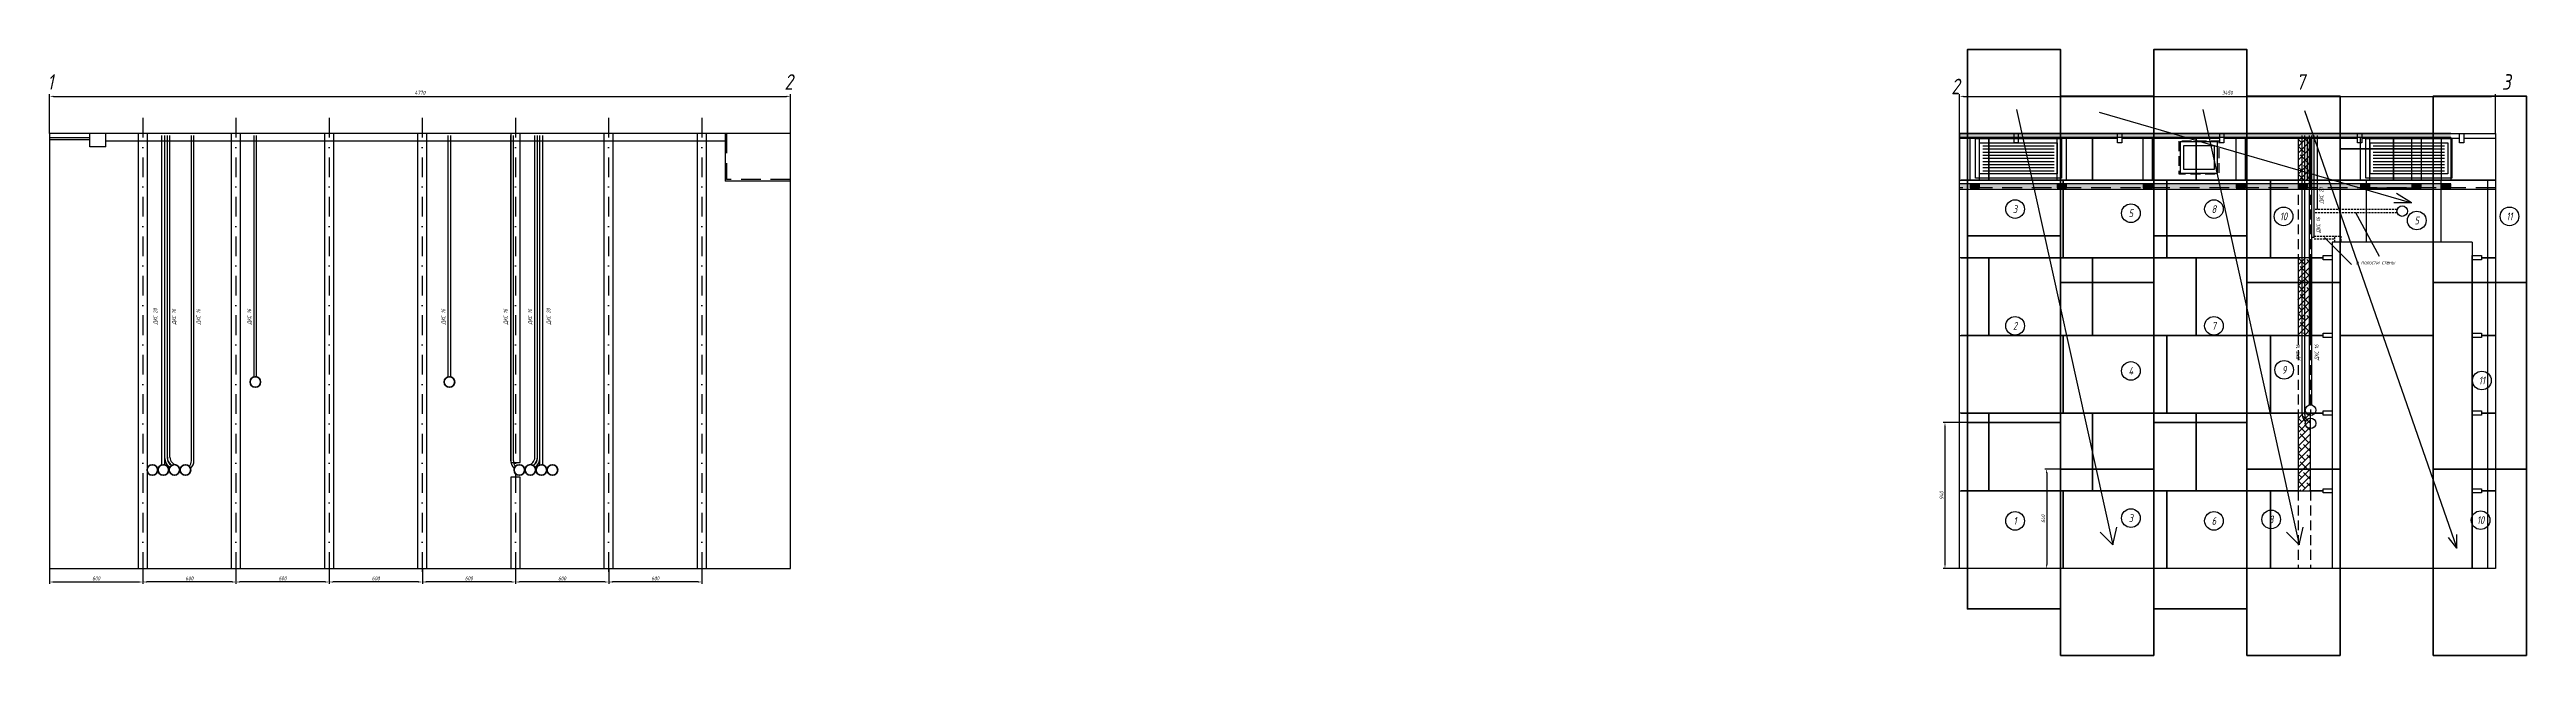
# Model space of a CAD drawing. Header units: millimetres. Extents: x -58926 to 121034, y -30758 to 3695.
# Drawn here: x -12139 to 3809, y -465 to 3435 of the extents above; entities that cross this region are included whole.
import ezdxf
from ezdxf.enums import TextEntityAlignment as Align

# ---------------------------------------------------------------- set-up
doc = ezdxf.new("R2010")
doc.units = ezdxf.units.MM
doc.header["$PDMODE"] = 35
doc.header["$PDSIZE"] = 50
doc.linetypes.add('DASHDOT', pattern=[25.4, 12.7, -6.35, 0, -6.35])
doc.linetypes.add('DASHED', pattern=[19.05, 12.7, -6.35])
for name, color, linetype in [('01 Черновое', 7, 'Continuous'), ('02 ОВиК', 7, 'Continuous'), ('02 ЭОМ и СС', 7, 'Continuous'), ('03 Потолок', 7, 'Continuous'), ('10 Перегородки', 7, 'Continuous'), ('101 Крепление', 7, 'Continuous'), ('101 Крепление размеры', 7, 'Continuous'), ('102 Звукоизоляция', 7, 'Continuous')]:
    doc.layers.add(name, color=color, linetype=linetype)
doc.styles.get("Standard").update_dxf_attribs({"font": 'arial.ttf'})
doc.styles.add('ГОСТ-ISOCPEUR', font='isocpeui.ttf', dxfattribs={"width": 0.8})
doc.dimstyles.new('ISO-25', dxfattribs={"dimtxt": 2.5, "dimasz": 2.5, "dimexe": 1.25, "dimexo": 0.625, "dimtad": 1, "dimtxsty": 'Standard', "dimcen": 2.5, "dimadec": 0, "dimazin": 0, "dimtfac": 1, "dimtmove": 0, "dimatfit": 3, "dimfxl": 1, "dimarcsym": 0})

# ---------------------------------------------------------------- blocks, each defined once
blk = doc.blocks.new('плита')
at = {"lineweight": -2}
blk.add_lwpolyline([(0, 500), (667, 500), (667, 0), (0, 0)], close=True, dxfattribs=at)
blk = doc.blocks.new('АП 500х200')
at = {"color": 0, "lineweight": -2}
for p, q in [((-507, 207), (-47, 207)), ((-507, 187), (-47, 187)), ((-507, 167), (-47, 167)), ((-507, 147), (-47, 147)), ((-507, 127), (-47, 127)), ((-507, 107), (-47, 107)), ((-507, 87), (-47, 87)), ((-507, 67), (-47, 67)), ((-507, 47), (-47, 47))]:
    blk.add_line(p, q, dxfattribs=at)
for points in [[(-554, 0), (-554, 254), (0, 254), (0, 0)], [(-527, 27), (-527, 227), (-27, 227), (-27, 27)]]:
    blk.add_lwpolyline(points, close=True, dxfattribs=at)
blk = doc.blocks.new('*D41')
at = {"layer": '101 Крепление размеры', "color": 0, "lineweight": -2}
for p, q in [((-8539, 95), (-8539, -4)), ((-7964, 8), (-8514, 8)), ((-7939, 95), (-7939, -4))]:
    blk.add_line(p, q, dxfattribs=at)
at = {"layer": '101 Крепление размеры', "color": 0}
for points in [[(-8514, 12), (-8514, 4), (-8539, 8)], [(-7964, 4), (-7964, 12), (-7939, 8)]]:
    blk.add_solid(points, dxfattribs=at)
at = {"layer": 'Defpoints', "color": 0}
for p in [(-8539, 95), (-8539, 8), (-7939, 95)]:
    blk.add_point(p, dxfattribs=at)
at = {"layer": '101 Крепление размеры', "color": 0, "insert": (-8239, 31), "char_height": 25, "attachment_point": 5, "style": 'ГОСТ-ISOCPEUR'}
blk.add_mtext('600', dxfattribs=at)
blk = doc.blocks.new('*D42')
at = {"layer": '101 Крепление размеры', "color": 0, "lineweight": -2}
for p, q in [((-9139, 95), (-9139, -4)), ((-8564, 8), (-9114, 8)), ((-8539, 95), (-8539, -4))]:
    blk.add_line(p, q, dxfattribs=at)
at = {"layer": '101 Крепление размеры', "color": 0}
for points in [[(-9114, 12), (-9114, 4), (-9139, 8)], [(-8564, 4), (-8564, 12), (-8539, 8)]]:
    blk.add_solid(points, dxfattribs=at)
at = {"layer": 'Defpoints', "color": 0}
for p in [(-9139, 95), (-9139, 8), (-8539, 95)]:
    blk.add_point(p, dxfattribs=at)
at = {"layer": '101 Крепление размеры', "color": 0, "insert": (-8839, 31), "char_height": 25, "attachment_point": 5, "style": 'ГОСТ-ISOCPEUR'}
blk.add_mtext('600', dxfattribs=at)
blk = doc.blocks.new('*D43')
at = {"layer": '101 Крепление размеры', "color": 0, "lineweight": -2}
for p, q in [((-9739, 95), (-9739, -4)), ((-9164, 8), (-9714, 8)), ((-9139, 95), (-9139, -4))]:
    blk.add_line(p, q, dxfattribs=at)
at = {"layer": '101 Крепление размеры', "color": 0}
for points in [[(-9714, 12), (-9714, 4), (-9739, 8)], [(-9164, 4), (-9164, 12), (-9139, 8)]]:
    blk.add_solid(points, dxfattribs=at)
at = {"layer": 'Defpoints', "color": 0}
for p in [(-9739, 95), (-9739, 8), (-9139, 95)]:
    blk.add_point(p, dxfattribs=at)
at = {"layer": '101 Крепление размеры', "color": 0, "insert": (-9439, 31), "char_height": 25, "attachment_point": 5, "style": 'ГОСТ-ISOCPEUR'}
blk.add_mtext('600', dxfattribs=at)
blk = doc.blocks.new('*D44')
at = {"layer": '101 Крепление размеры', "color": 0, "lineweight": -2}
for p, q in [((-10339, 95), (-10339, -4)), ((-9764, 8), (-10314, 8)), ((-9739, 95), (-9739, -4))]:
    blk.add_line(p, q, dxfattribs=at)
at = {"layer": '101 Крепление размеры', "color": 0}
for points in [[(-10314, 12), (-10314, 4), (-10339, 8)], [(-9764, 4), (-9764, 12), (-9739, 8)]]:
    blk.add_solid(points, dxfattribs=at)
at = {"layer": 'Defpoints', "color": 0}
for p in [(-10339, 95), (-10339, 8), (-9739, 95)]:
    blk.add_point(p, dxfattribs=at)
at = {"layer": '101 Крепление размеры', "color": 0, "insert": (-10039, 31), "char_height": 25, "attachment_point": 5, "style": 'ГОСТ-ISOCPEUR'}
blk.add_mtext('600', dxfattribs=at)
blk = doc.blocks.new('*D45')
at = {"layer": '101 Крепление размеры', "color": 0, "lineweight": -2}
for p, q in [((-10939, 95), (-10939, -4)), ((-10364, 8), (-10914, 8)), ((-10339, 95), (-10339, -4))]:
    blk.add_line(p, q, dxfattribs=at)
at = {"layer": '101 Крепление размеры', "color": 0}
for points in [[(-10914, 12), (-10914, 4), (-10939, 8)], [(-10364, 4), (-10364, 12), (-10339, 8)]]:
    blk.add_solid(points, dxfattribs=at)
at = {"layer": 'Defpoints', "color": 0}
for p in [(-10939, 95), (-10939, 8), (-10339, 95)]:
    blk.add_point(p, dxfattribs=at)
at = {"layer": '101 Крепление размеры', "color": 0, "insert": (-10639, 31), "char_height": 25, "attachment_point": 5, "style": 'ГОСТ-ISOCPEUR'}
blk.add_mtext('600', dxfattribs=at)
blk = doc.blocks.new('*D46')
at = {"layer": '101 Крепление размеры', "color": 0, "lineweight": -2}
for p, q in [((-11539, 95), (-11539, -4)), ((-10964, 8), (-11514, 8)), ((-10939, 95), (-10939, -4))]:
    blk.add_line(p, q, dxfattribs=at)
at = {"layer": '101 Крепление размеры', "color": 0}
for points in [[(-11514, 12), (-11514, 4), (-11539, 8)], [(-10964, 4), (-10964, 12), (-10939, 8)]]:
    blk.add_solid(points, dxfattribs=at)
at = {"layer": 'Defpoints', "color": 0}
for p in [(-11539, 95), (-11539, 8), (-10939, 95)]:
    blk.add_point(p, dxfattribs=at)
at = {"layer": '101 Крепление размеры', "color": 0, "insert": (-11239, 31), "char_height": 25, "attachment_point": 5, "style": 'ГОСТ-ISOCPEUR'}
blk.add_mtext('600', dxfattribs=at)
blk = doc.blocks.new('*D47')
at = {"layer": '101 Крепление размеры', "color": 0, "lineweight": -2}
for p, q in [((-12139, 95), (-12139, -4)), ((-12114, 8), (-11564, 8)), ((-11539, 95), (-11539, -4))]:
    blk.add_line(p, q, dxfattribs=at)
at = {"layer": '101 Крепление размеры', "color": 0}
for points in [[(-12114, 12), (-12114, 4), (-12139, 8)], [(-11564, 4), (-11564, 12), (-11539, 8)]]:
    blk.add_solid(points, dxfattribs=at)
at = {"layer": 'Defpoints', "color": 0}
for p in [(-12139, 95), (-11539, 95), (-11539, 8)]:
    blk.add_point(p, dxfattribs=at)
at = {"layer": '101 Крепление размеры', "color": 0, "insert": (-11839, 31), "char_height": 25, "attachment_point": 5, "style": 'ГОСТ-ISOCPEUR'}
blk.add_mtext('600', dxfattribs=at)
blk = doc.blocks.new('*D405')
at = {"layer": '01 Черновое', "color": 0, "lineweight": -2}
for p, q in [((-12139, 2895), (-12139, 3147)), ((-12114, 3134), (-7394, 3134)), ((-7369, 2895), (-7369, 3147))]:
    blk.add_line(p, q, dxfattribs=at)
at = {"layer": '01 Черновое', "color": 0}
for points in [[(-12114, 3138), (-12114, 3130), (-12139, 3134)], [(-7394, 3130), (-7394, 3138), (-7369, 3134)]]:
    blk.add_solid(points, dxfattribs=at)
at = {"layer": 'Defpoints', "color": 0}
for p in [(-7369, 3134), (-12139, 2895), (-7369, 2895)]:
    blk.add_point(p, dxfattribs=at)
at = {"layer": '01 Черновое', "color": 0, "insert": (-9754, 3157), "char_height": 25, "attachment_point": 5, "style": 'ГОСТ-ISOCPEUR'}
blk.add_mtext('4770', dxfattribs=at)
blk = doc.blocks.new('*D406')
at = {"layer": '01 Черновое', "color": 0, "lineweight": -2}
for p, q in [((159, 2895), (159, 3147)), ((184, 3134), (3584, 3134)), ((3609, 2895), (3609, 3147))]:
    blk.add_line(p, q, dxfattribs=at)
at = {"layer": '01 Черновое', "color": 0}
for points in [[(184, 3138), (184, 3130), (159, 3134)], [(3584, 3130), (3584, 3138), (3609, 3134)]]:
    blk.add_solid(points, dxfattribs=at)
at = {"layer": 'Defpoints', "color": 0}
for p in [(3609, 3134), (159, 2895), (3609, 2895)]:
    blk.add_point(p, dxfattribs=at)
at = {"layer": '01 Черновое', "color": 0, "insert": (1884, 3157), "char_height": 25, "attachment_point": 5, "style": 'ГОСТ-ISOCPEUR'}
blk.add_mtext('3450', dxfattribs=at)
blk = doc.blocks.new('*D584')
at = {"layer": '102 Звукоизоляция', "color": 0, "lineweight": -2}
for p, q in [((209, 1035), (53, 1035)), ((65, 1010), (65, 120)), ((209, 95), (53, 95))]:
    blk.add_line(p, q, dxfattribs=at)
at = {"layer": '102 Звукоизоляция', "color": 0}
for points in [[(69, 1010), (61, 1010), (65, 1035)], [(61, 120), (69, 120), (65, 95)]]:
    blk.add_solid(points, dxfattribs=at)
at = {"layer": 'Defpoints', "color": 0}
for p in [(209, 1035), (65, 95), (209, 95)]:
    blk.add_point(p, dxfattribs=at)
at = {"layer": '102 Звукоизоляция', "color": 0, "insert": (43, 565), "char_height": 25, "attachment_point": 5, "rotation": 90, "style": 'ГОСТ-ISOCPEUR'}
blk.add_mtext('940', dxfattribs=at)
blk = doc.blocks.new('*D585')
at = {"layer": '102 Звукоизоляция', "color": 0, "lineweight": -2}
for p, q in [((809, 735), (707, 735)), ((720, 710), (720, 120)), ((809, 95), (707, 95))]:
    blk.add_line(p, q, dxfattribs=at)
at = {"layer": '102 Звукоизоляция', "color": 0}
for points in [[(724, 710), (715, 710), (720, 735)], [(715, 120), (724, 120), (720, 95)]]:
    blk.add_solid(points, dxfattribs=at)
at = {"layer": 'Defpoints', "color": 0}
for p in [(809, 735), (720, 95), (809, 95)]:
    blk.add_point(p, dxfattribs=at)
at = {"layer": '102 Звукоизоляция', "color": 0, "insert": (697, 415), "char_height": 25, "attachment_point": 5, "rotation": 90, "style": 'ГОСТ-ISOCPEUR'}
blk.add_mtext('640', dxfattribs=at)

msp = doc.modelspace()

# ---------------------------------------------------------------- hatches: boundary and pattern name
at = {"layer": '01 Черновое'}
h = msp.add_hatch(dxfattribs=at)
h.set_pattern_fill('ANSI38', color=256, scale=10, style=0)
h.set_pattern_definition([(45, (-57311.664, 11411.367), (-22.45064, 22.45064), []), (135, (-57311.664, 11411.367), (-67.351921, 22.45064), [79.375, -47.625])])
h.paths.add_polyline_path([(2419.079, 595.176), (2419.079, 1095.176), (2339.079, 1095.176), (2339.079, 595.176)])
h.paths.add_polyline_path([(2419.079, 1595.176), (2419.079, 2095.176), (2339.079, 2095.176), (2339.079, 1595.176)])
h.paths.add_polyline_path([(2419.079, 2595.176), (2419.079, 2865.176), (2339.079, 2865.176), (2339.079, 2595.176)])
at = {"layer": '03 Потолок'}
for points in [[(3321.579, 2868.176), (3321.579, 2895.176), (159.079, 2895.176), (159.079, 2868.176)], [(287.847, 2544.676), (287.847, 2571.676), (227.847, 2571.676), (227.847, 2544.676)], [(847.847, 2544.676), (847.847, 2571.676), (787.847, 2571.676), (787.847, 2544.676)], [(1400.244, 2544.676), (1400.244, 2571.676), (1340.244, 2571.676), (1340.244, 2544.676)], [(2000.244, 2544.676), (2000.244, 2571.676), (1940.244, 2571.676), (1940.244, 2544.676)], [(2400.244, 2544.676), (2400.244, 2571.676), (2340.244, 2571.676), (2340.244, 2544.676)], [(2800.244, 2544.676), (2800.244, 2571.676), (2740.244, 2571.676), (2740.244, 2544.676)], [(3130.244, 2544.676), (3130.244, 2571.676), (3070.244, 2571.676), (3070.244, 2544.676)], [(3321.579, 2544.676), (3321.579, 2571.676), (3261.579, 2571.676), (3261.579, 2544.676)]]:
    msp.add_hatch(color=256, dxfattribs=at).paths.add_polyline_path(points)
h = msp.add_hatch(color=256, dxfattribs=at)
h.paths.add_polyline_path([(227.847, 2544.676), (227.847, 2571.676), (159.079, 2571.676), (159.079, 2544.676)])
h.paths.add_polyline_path([(787.847, 2544.676), (787.847, 2571.676), (287.847, 2571.676), (287.847, 2544.676)])
h.paths.add_polyline_path([(1340.244, 2544.676), (1340.244, 2571.676), (847.847, 2571.676), (847.847, 2544.676)])
h.paths.add_polyline_path([(1940.244, 2544.676), (1940.244, 2571.676), (1400.244, 2571.676), (1400.244, 2544.676)])
h.paths.add_polyline_path([(2340.244, 2544.676), (2340.244, 2571.676), (2000.244, 2571.676), (2000.244, 2544.676)])
h.paths.add_polyline_path([(2740.244, 2544.676), (2740.244, 2571.676), (2400.244, 2571.676), (2400.244, 2544.676)])
h.paths.add_polyline_path([(3070.244, 2544.676), (3070.244, 2571.676), (2800.244, 2571.676), (2800.244, 2544.676)])
h.paths.add_polyline_path([(3261.579, 2544.676), (3261.579, 2571.676), (3130.244, 2571.676), (3130.244, 2544.676)])

# ---------------------------------------------------------------- linework, layer by layer
at = {"layer": '01 Черновое'}
for p, q in [((159.079, 95.176), (159.079, 2895.176)), ((159.079, 2895.176), (3609.079, 2895.176)), ((3609.079, 2895.176), (3609.079, 95.176)), ((159.079, 2865.176), (509.771, 2865.176)), ((536.771, 2865.176), (1176.771, 2865.176)), ((1203.771, 2865.176), (1833.771, 2865.176)), ((1682.079, 2595.176), (1682.079, 2865.176)), ((1860.771, 2865.176), (2721.202, 2865.176)), ((2339.079, 2865.176), (2339.079, 2595.176)), ((2419.079, 2865.176), (2419.079, 2595.176)), ((2748.202, 2865.176), (3378.601, 2865.176)), ((2952.079, 2595.176), (2952.079, 2865.176)), ((2952.079, 2595.176), (2952.079, 2865.176)), ((3405.601, 2865.176), (3609.079, 2865.176)), ((3609.079, 2865.176), (3609.079, 2595.176)), ((2349.079, 2595.176), (1682.079, 2595.176)), ((2160.079, 2095.176), (2160.079, 2595.176)), ((2160.079, 2595.176), (2827.079, 2595.176)), ((2777.079, 2595.176), (2777.079, 2195.176)), ((2827.079, 2595.176), (3259.079, 2595.176)), ((3609.079, 2595.176), (2952.079, 2595.176)), ((1682.079, 1595.176), (1682.079, 2095.176)), ((1682.079, 2095.176), (2339.079, 2095.176)), ((2499.079, 2095.176), (2160.079, 2095.176)), ((2339.079, 2095.176), (2339.079, 1595.176)), ((2559.079, 2195.176), (2559.079, 95.176)), ((3459.079, 2195.176), (2559.079, 2195.176)), ((3459.079, 2195.176), (3459.079, 95.176)), ((2339.079, 1595.176), (1682.079, 1595.176)), ((2160.079, 1095.176), (2160.079, 1595.176)), ((2160.079, 1595.176), (2499.079, 1595.176)), ((3459.079, 1095.176), (3459.079, 1595.176)), ((1682.079, 1095.176), (2339.079, 1095.176)), ((1682.079, 595.176), (1682.079, 1095.176)), ((2499.079, 1095.176), (2160.079, 1095.176)), ((2339.079, 1095.176), (2339.079, 595.176)), ((2419.079, 595.176), (2419.079, 1095.176)), ((2419.079, 1095.176), (2499.079, 1095.176)), ((3459.079, 595.176), (3459.079, 1095.176)), ((3519.079, 1095.176), (3609.079, 1095.176)), ((3609.079, 1095.176), (3519.079, 1095.176)), ((2339.079, 595.176), (1682.079, 595.176)), ((2499.079, 595.176), (2419.079, 595.176)), ((3609.079, 95.176), (159.079, 95.176))]:
    msp.add_line(p, q, dxfattribs=at)
at = {"layer": '01 Черновое', "linetype": 'DASHED', "ltscale": 5}
for p, q in [((2339.079, 2595.176), (2339.079, 2095.176)), ((2419.079, 2595.176), (2419.079, 2095.176)), ((2339.079, 1595.176), (2339.079, 1095.176)), ((2419.079, 1595.176), (2419.079, 1095.176)), ((2339.079, 595.176), (2339.079, 95.176)), ((2419.079, 595.176), (2419.079, 95.176))]:
    msp.add_line(p, q, dxfattribs=at)
at = {"layer": '01 Черновое'}
msp.add_lwpolyline([(-7369.5, 95.176), (-7369.5, 2895.176), (-12139.5, 2895.176), (-12139.5, 95.176)], close=True, dxfattribs=at)
at = {"layer": '01 Черновое', "flags": 128}
for points in [[(536.771, 2835.176), (509.771, 2835.176), (509.771, 2895.176), (536.771, 2895.176)], [(1203.771, 2835.176), (1176.771, 2835.176), (1176.771, 2895.176), (1203.771, 2895.176)], [(1860.771, 2835.176), (1833.771, 2835.176), (1833.771, 2895.176), (1860.771, 2895.176)], [(2748.202, 2835.176), (2721.202, 2835.176), (2721.202, 2895.176), (2748.202, 2895.176)], [(3405.601, 2835.176), (3378.601, 2835.176), (3378.601, 2895.176), (3405.601, 2895.176)], [(2499.079, 2081.676), (2499.079, 2108.676), (2559.079, 2108.676), (2559.079, 2081.676)], [(3459.079, 2081.676), (3459.079, 2108.676), (3519.079, 2108.676), (3519.079, 2081.676)], [(2499.079, 1581.676), (2499.079, 1608.676), (2559.079, 1608.676), (2559.079, 1581.676)], [(3459.079, 1581.676), (3459.079, 1608.676), (3519.079, 1608.676), (3519.079, 1581.676)], [(2499.079, 1081.676), (2499.079, 1108.676), (2559.079, 1108.676), (2559.079, 1081.676)], [(3459.079, 1081.676), (3459.079, 1108.676), (3519.079, 1108.676), (3519.079, 1081.676)], [(2499.079, 581.676), (2499.079, 608.676), (2559.079, 608.676), (2559.079, 581.676)], [(3459.079, 581.676), (3459.079, 608.676), (3519.079, 608.676), (3519.079, 581.676)]]:
    msp.add_lwpolyline(points, close=True, dxfattribs=at)
at = {"layer": '01 Черновое'}
for points in [[(348.079, 2865.176), (348.079, 2595.176), (169.079, 2595.176)], [(1015.079, 2865.176), (1015.079, 2595.176), (348.079, 2595.176), (348.079, 2865.176)], [(1682.079, 2865.176), (1682.079, 2595.176), (1015.079, 2595.176), (1015.079, 2865.176)], [(2952.079, 2865.176), (2952.079, 2595.176), (2419.079, 2595.176)], [(3259.079, 2195.176), (3259.079, 2595.176), (3609.079, 2595.176)], [(169.079, 2095.176), (348.079, 2095.176), (348.079, 1595.176), (169.079, 1595.176)], [(2499.079, 1595.176), (2419.079, 1595.176), (2419.079, 2095.176), (2499.079, 2095.176)], [(3459.079, 1595.176), (3459.079, 2095.176)], [(3609.079, 2095.176), (3519.079, 2095.176)], [(3519.079, 2095.176), (3609.079, 2095.176)], [(3609.079, 1595.176), (3519.079, 1595.176)], [(3519.079, 1595.176), (3609.079, 1595.176)], [(169.079, 1095.176), (348.079, 1095.176), (348.079, 595.176), (169.079, 595.176)], [(2559.079, 95.176), (2160.079, 95.176), (2160.079, 595.176), (2499.079, 595.176)], [(3609.079, 95.176), (3459.079, 95.176), (3459.079, 595.176)], [(3609.079, 595.176), (3519.079, 595.176)], [(3519.079, 595.176), (3609.079, 595.176)]]:
    msp.add_lwpolyline(points, dxfattribs=at)
at = {"layer": '02 ОВиК', "linetype": 'DASHED', "ltscale": 5, "flags": 128}
msp.add_lwpolyline([(1570.079, 2845.176), (1570.079, 2635.176), (1830.079, 2635.176), (1830.079, 2845.176)], close=True, dxfattribs=at)
msp.add_lwpolyline([(1570.079, 2845.176), (1570.079, 2635.176), (1830.079, 2635.176), (1830.079, 2845.176)], close=True, dxfattribs=at)
at = {"layer": '02 ОВиК', "flags": 128}
for points in [[(1580.079, 2840.176), (1580.079, 2640.176), (1820.079, 2640.176), (1820.079, 2840.176)], [(1580.079, 2840.176), (1580.079, 2640.176), (1820.079, 2640.176), (1820.079, 2840.176)], [(1600.079, 2815.176), (1600.079, 2665.176), (1800.079, 2665.176), (1800.079, 2815.176)], [(1600.079, 2815.176), (1600.079, 2665.176), (1800.079, 2665.176), (1800.079, 2815.176)]]:
    msp.add_lwpolyline(points, close=True, dxfattribs=at)
at = {"layer": '02 ЭОМ и СС'}
for p, q in [((-11416.5, 761.479), (-11416.5, 2882.062)), ((-11416.5, 761.479), (-11416.5, 2882.062)), ((-11396.5, 761.479), (-11396.5, 2882.062)), ((-11396.5, 761.479), (-11396.5, 2882.062)), ((-11396.5, 802.107), (-11396.5, 2881.676)), ((-11396.5, 802.107), (-11396.5, 2881.676)), ((-11380.5, 802.107), (-11380.5, 2881.676)), ((-11380.5, 802.107), (-11380.5, 2881.676)), ((-11364.5, 810.674), (-11364.5, 2881.676)), ((-11364.5, 810.674), (-11364.5, 2881.676)), ((-11225.852, 787.641), (-11225.852, 2882.062)), ((-11225.852, 787.641), (-11225.852, 2882.062)), ((-11209.852, 787.641), (-11209.852, 2882.062)), ((-11209.852, 787.641), (-11209.852, 2882.062)), ((-10822.5, 1328.608), (-10822.5, 2881.676)), ((-10822.5, 1328.608), (-10822.5, 2881.676)), ((-10806.5, 1328.608), (-10806.5, 2881.676)), ((-10806.5, 1328.608), (-10806.5, 2881.676)), ((-9572.5, 1328.608), (-9572.5, 2881.676)), ((-9572.5, 1328.608), (-9572.5, 2881.676)), ((-9556.5, 1328.608), (-9556.5, 2881.676)), ((-9556.5, 1328.608), (-9556.5, 2881.676)), ((-9169.148, 787.255), (-9169.148, 2881.676)), ((-9169.148, 787.255), (-9169.148, 2881.676)), ((-9153.148, 787.255), (-9153.148, 2881.676)), ((-9153.148, 787.255), (-9153.148, 2881.676)), ((-9014.5, 810.674), (-9014.5, 2881.676)), ((-9014.5, 810.674), (-9014.5, 2881.676)), ((-8998.5, 802.107), (-8998.5, 2881.676)), ((-8998.5, 802.107), (-8998.5, 2881.676)), ((-8982.5, 761.093), (-8982.5, 2881.676)), ((-8982.5, 802.107), (-8982.5, 2881.676)), ((-8982.5, 761.093), (-8982.5, 2881.676)), ((-8982.5, 802.107), (-8982.5, 2881.676)), ((-8962.5, 761.093), (-8962.5, 2881.676)), ((-8962.5, 761.093), (-8962.5, 2881.676)), ((2365.075, 1087.062), (2365.075, 2881.676)), ((2365.075, 1087.062), (2365.075, 2881.676)), ((2381.075, 1087.062), (2381.075, 2881.676)), ((2381.075, 1087.062), (2381.075, 2881.676)), ((2411.079, 1147.222), (2411.079, 2881.676)), ((2411.079, 1147.222), (2411.079, 2881.676)), ((2427.079, 2242.176), (2427.079, 2881.676)), ((2427.079, 1147.222), (2427.079, 2881.676)), ((2427.079, 2242.176), (2427.079, 2881.676)), ((2427.079, 1147.222), (2427.079, 2881.676)), ((2443.079, 2226.176), (2443.079, 2881.676)), ((2443.079, 2405.176), (2443.079, 2881.676)), ((2443.079, 2226.176), (2443.079, 2881.676)), ((2443.079, 2405.176), (2443.079, 2881.676)), ((2463.079, 2405.176), (2463.079, 2881.676)), ((2463.079, 2405.176), (2463.079, 2881.676)), ((2862.59, 2102.726), (2709.831, 2385.176)), ((2862.59, 2102.726), (2709.831, 2385.176)), ((2443.079, 2226.176), (2427.079, 2226.176)), ((2443.079, 2226.176), (2427.079, 2226.176)), ((2683.105, 2051.782), (2509.079, 2226.176)), ((2683.105, 2051.782), (2509.079, 2226.176)), ((-11374.476, 754.182), (-11365.59, 745.296)), ((-11374.476, 754.182), (-11365.59, 745.296)), ((-11366.441, 768.552), (-11355.122, 757.233)), ((-11366.441, 768.552), (-11355.122, 757.233)), ((-11358.476, 762.749), (-11353.83, 758.102)), ((-11358.476, 762.749), (-11353.83, 758.102)), ((-11350.441, 777.119), (-11336.764, 763.442)), ((-11350.441, 777.119), (-11336.764, 763.442)), ((-9028.559, 776.733), (-9042.235, 763.056)), ((-9028.559, 776.733), (-9042.235, 763.056)), ((-9020.524, 762.362), (-9025.17, 757.716)), ((-9020.524, 762.362), (-9025.17, 757.716)), ((-9012.559, 768.166), (-9023.878, 756.846)), ((-9012.559, 768.166), (-9023.878, 756.846)), ((-9004.524, 753.796), (-9013.41, 744.91)), ((-9004.524, 753.796), (-9013.41, 744.91))]:
    msp.add_line(p, q, dxfattribs=at)
at = {"layer": '02 ЭОМ и СС', "linetype": 'DASHED'}
for p, q in [((2976.582, 2405.176), (2443.079, 2405.176)), ((2976.582, 2405.176), (2443.079, 2405.176)), ((2976.582, 2385.176), (2443.079, 2385.176)), ((2976.582, 2385.176), (2443.079, 2385.176)), ((2443.079, 2233.176), (2575.079, 2233.176)), ((2443.079, 2233.176), (2575.079, 2233.176)), ((2443.079, 2217.176), (2575.079, 2217.176)), ((2443.079, 2217.176), (2575.079, 2217.176))]:
    msp.add_line(p, q, dxfattribs=at)
at = {"layer": '02 ЭОМ и СС', "linetype": 'DASHED', "flags": 128}
msp.add_lwpolyline([(2575.079, 2195.176), (2575.079, 2233.176), (2613.079, 2233.176), (2613.079, 2195.176)], close=True, dxfattribs=at)
msp.add_lwpolyline([(2575.079, 2195.176), (2575.079, 2233.176), (2613.079, 2233.176), (2613.079, 2195.176)], close=True, dxfattribs=at)
at = {"layer": '02 ЭОМ и СС'}
for centre in [(3009.079, 2395.176), (3009.079, 2395.176), (2419.079, 1114.176), (2419.079, 1114.176), (2419.079, 1029.176), (2419.079, 1029.176)]:
    msp.add_circle(centre, 34, dxfattribs=at)
at = {"layer": '02 ЭОМ и СС', "lineweight": 40}
for centre in [(-10814.5, 1295.562), (-10814.5, 1295.562), (-9564.5, 1295.562), (-9564.5, 1295.562), (-11477.5, 728.983), (-11477.5, 728.983), (-11406.5, 728.983), (-11406.5, 728.983), (-11335.5, 729.466), (-11335.5, 729.466), (-11264.5, 729.176), (-11264.5, 729.176), (-9114.5, 729.176), (-9114.5, 729.176), (-9043.5, 729.466), (-9043.5, 729.466), (-8972.5, 728.597), (-8972.5, 728.597), (-8901.5, 728.597), (-8901.5, 728.597)]:
    msp.add_circle(centre, 34, dxfattribs=at)
at = {"layer": '02 ЭОМ и СС'}
for centre, radius, start, end in [((2429.075, 1087.062), 64, 180, 228.4630975), ((2429.075, 1087.062), 64, 180, 228.4630975), ((2429.075, 1087.062), 48, 180, 225), ((2429.075, 1087.062), 48, 180, 225), ((-11332.5, 802.493), 64, 180, 229.0136663), ((-11332.5, 802.493), 64, 180, 229.0136663), ((-11316.5, 811.06), 64, 180, 229.0136663), ((-11316.5, 811.06), 64, 180, 229.0136663), ((-11332.5, 802.493), 48, 180, 225), ((-11332.5, 802.493), 48, 180, 225), ((-11316.5, 811.06), 48, 180, 225), ((-11316.5, 811.06), 48, 180, 225), ((-9062.5, 810.674), 48, 315, 0), ((-9062.5, 810.674), 48, 315, 0), ((-9062.5, 810.674), 64, 310.9863337, 0), ((-9062.5, 810.674), 64, 310.9863337, 0), ((-9046.5, 802.107), 48, 315, 0), ((-9046.5, 802.107), 48, 315, 0), ((-9046.5, 802.107), 64, 310.9863337, 0), ((-9046.5, 802.107), 64, 310.9863337, 0), ((-11273.852, 787.641), 48, 315, 0), ((-11273.852, 787.641), 48, 315, 0), ((-11273.852, 787.641), 64, 310.9863337, 0), ((-11273.852, 787.641), 64, 310.9863337, 0), ((-9105.148, 787.255), 64, 180, 229.0136663), ((-9105.148, 787.255), 64, 180, 229.0136663), ((-9105.148, 787.255), 48, 180, 225), ((-9105.148, 787.255), 48, 180, 225)]:
    msp.add_arc(centre, radius, start, end, dxfattribs=at)
at = {"layer": '03 Потолок', "lineweight": -2}
for p, q in [((-11880.125, 2808.176), (-11880.125, 2895.176)), ((-11776.125, 2808.176), (-11776.125, 2895.176)), ((-7789.5, 2895.176), (-7789.5, 2588.676)), ((-12139.5, 2868.176), (-11880.125, 2868.176)), ((-12139.5, 2855.676), (-11880.125, 2855.676)), ((-11776.125, 2808.176), (-11880.125, 2808.176)), ((-7789.5, 2845.176), (-11776.125, 2845.176)), ((-7369.5, 2588.676), (-7789.5, 2588.676))]:
    msp.add_line(p, q, dxfattribs=at)
at = {"layer": '03 Потолок', "linetype": 'DASHED', "ltscale": 10}
for p, q in [((-7780, 2895.176), (-7780, 2598.176)), ((-7369.5, 2598.176), (-7780, 2598.176)), ((3609.079, 2544.676), (159.079, 2544.676))]:
    msp.add_line(p, q, dxfattribs=at)
at = {"layer": '03 Потолок'}
for p, q in [((3321.579, 2895.176), (159.079, 2895.176)), ((159.079, 2895.176), (159.079, 2588.676)), ((3321.579, 2868.176), (159.079, 2868.176)), ((227.847, 2598.176), (227.847, 2868.176)), ((287.847, 2598.176), (287.847, 2868.176)), ((787.847, 2598.176), (787.847, 2868.176)), ((847.847, 2598.176), (847.847, 2868.176)), ((1340.244, 2598.176), (1340.244, 2868.176)), ((1400.244, 2598.176), (1400.244, 2868.176)), ((1940.244, 2598.176), (1940.244, 2868.176)), ((2000.244, 2598.176), (2000.244, 2868.176)), ((2340.244, 2598.176), (2340.244, 2868.176)), ((2400.244, 2598.176), (2400.244, 2868.176)), ((2740.244, 2598.176), (2740.244, 2868.176)), ((2800.244, 2598.176), (2800.244, 2868.176)), ((3070.244, 2598.176), (3070.244, 2868.176)), ((3130.244, 2868.176), (3130.244, 2598.176)), ((3261.579, 2598.176), (3261.579, 2868.176)), ((3321.579, 2868.176), (3321.579, 2598.176)), ((3609.079, 2535.176), (159.079, 2535.176)), ((2800.244, 2544.676), (3070.244, 2544.676))]:
    msp.add_line(p, q, dxfattribs=at)
at = {"layer": '03 Потолок', "ltscale": 10}
msp.add_line((3321.579, 2571.676), (159.079, 2571.676), dxfattribs=at)
at = {"layer": '03 Потолок'}
for points in [[(287.847, 2544.676), (287.847, 2571.676), (227.847, 2571.676), (227.847, 2544.676)], [(847.847, 2544.676), (847.847, 2571.676), (787.847, 2571.676), (787.847, 2544.676)], [(1400.244, 2544.676), (1400.244, 2571.676), (1340.244, 2571.676), (1340.244, 2544.676)], [(2000.244, 2544.676), (2000.244, 2571.676), (1940.244, 2571.676), (1940.244, 2544.676)], [(2400.244, 2544.676), (2400.244, 2571.676), (2340.244, 2571.676), (2340.244, 2544.676)], [(2800.244, 2544.676), (2800.244, 2571.676), (2740.244, 2571.676), (2740.244, 2544.676)], [(3130.244, 2544.676), (3130.244, 2571.676), (3070.244, 2571.676), (3070.244, 2544.676)], [(3321.579, 2544.676), (3321.579, 2571.676), (3261.579, 2571.676), (3261.579, 2544.676)]]:
    msp.add_lwpolyline(points, close=True, dxfattribs=at)
at = {"layer": '10 Перегородки', "linetype": 'Continuous', "ltscale": 10}
for p, q in [((209.079, 2588.676), (209.079, 95.176)), ((3559.079, 2588.676), (3559.079, 95.176))]:
    msp.add_line(p, q, dxfattribs=at)
at = {"layer": '101 Крепление', "linetype": 'DASHDOT', "ltscale": 10}
for p, q in [((-11539.812, 2995.176), (-11539.812, -4.283)), ((-10939.812, 2995.176), (-10939.812, -4.283)), ((-10339.812, 2995.176), (-10339.812, -4.283)), ((-9739.812, 2995.176), (-9739.812, -4.283)), ((-9139.812, 2995.176), (-9139.812, -4.283)), ((-8539.812, 2995.176), (-8539.812, -4.283)), ((-7939.812, 2995.176), (-7939.812, -4.283))]:
    msp.add_line(p, q, dxfattribs=at)
at = {"layer": '101 Крепление', "color": 5}
for points in [[(-11569.5, 2895.176), (-11569.5, 95.176), (-11509.5, 95.176), (-11509.5, 2895.176)], [(-10969.5, 2895.176), (-10969.5, 95.176), (-10909.5, 95.176), (-10909.5, 2895.176)], [(-10369.5, 2895.176), (-10369.5, 95.176), (-10309.5, 95.176), (-10309.5, 2895.176)], [(-9769.5, 2895.176), (-9769.5, 95.176), (-9709.5, 95.176), (-9709.5, 2895.176)], [(-9109.5, 776.656), (-9109.5, 2895.176), (-9169.5, 2895.176), (-9169.5, 776.656)], [(-8569.5, 2895.176), (-8569.5, 95.176), (-8509.5, 95.176), (-8509.5, 2895.176)], [(-7969.5, 2895.176), (-7969.5, 95.176), (-7909.5, 95.176), (-7909.5, 2895.176)], [(-9169.5, 682.276), (-9169.5, 95.176), (-9109.5, 95.176), (-9109.5, 682.276)]]:
    msp.add_lwpolyline(points, close=True, dxfattribs=at)
at = {"layer": '102 Звукоизоляция', "color": 5}
for p, q in [((526.173, 3050.225), (1146.152, 246.73)), ((1057.005, 3031.719), (3068.276, 2448.046)), ((1726.173, 3050.225), (2346.152, 246.73)), ((2379.235, 3042.738), (3361.282, 225.554)), ((3068.276, 2448.046), (2955.089, 2448.046)), ((3068.276, 2448.046), (2972.672, 2508.638)), ((1146.152, 246.73), (1064.191, 328.691)), ((1146.152, 246.73), (1171.577, 359.818)), ((2346.152, 246.73), (2264.191, 328.691)), ((2346.152, 246.73), (2371.577, 359.818)), ((3361.282, 225.554), (3306.977, 293.981)), ((3361.282, 225.554), (3361.282, 312.911))]:
    msp.add_line(p, q, dxfattribs=at)
at = {"layer": '102 Звукоизоляция', "color": 74, "linetype": 'Continuous', "lineweight": 100, "ltscale": 10, "flags": 128}
for points in [[(809.079, 2235.176), (209.079, 2235.176), (209.079, 3435.176), (809.079, 3435.176)], [(2009.079, 2235.176), (1409.079, 2235.176), (1409.079, 3435.176), (2009.079, 3435.176)], [(1409.079, 1935.176), (809.079, 1935.176), (809.079, 3135.176), (1409.079, 3135.176)], [(2609.079, 1935.176), (2009.079, 1935.176), (2009.079, 3135.176), (2609.079, 3135.176)], [(3809.079, 1935.176), (3209.079, 1935.176), (3209.079, 3135.176), (3809.079, 3135.176)], [(3209.079, 1595.176), (2609.079, 1595.176), (2609.079, 2795.176), (3209.079, 2795.176)], [(809.079, 1035.176), (209.079, 1035.176), (209.079, 2235.176), (809.079, 2235.176)], [(2009.079, 1035.176), (1409.079, 1035.176), (1409.079, 2235.176), (2009.079, 2235.176)], [(1409.079, 735.176), (809.079, 735.176), (809.079, 1935.176), (1409.079, 1935.176)], [(2609.079, 735.176), (2009.079, 735.176), (2009.079, 1935.176), (2609.079, 1935.176)], [(3809.079, 735.176), (3209.079, 735.176), (3209.079, 1935.176), (3809.079, 1935.176)], [(809.079, -164.824), (209.079, -164.824), (209.079, 1035.176), (809.079, 1035.176)], [(2009.079, -164.824), (1409.079, -164.824), (1409.079, 1035.176), (2009.079, 1035.176)], [(1409.079, -464.824), (809.079, -464.824), (809.079, 735.176), (1409.079, 735.176)], [(2609.079, -464.824), (2009.079, -464.824), (2009.079, 735.176), (2609.079, 735.176)], [(3809.079, -464.824), (3209.079, -464.824), (3209.079, 735.176), (3809.079, 735.176)]]:
    msp.add_lwpolyline(points, close=True, dxfattribs=at)
at = {"layer": '102 Звукоизоляция', "color": 74}
for centre in [(516.378, 2408.379), (1262.137, 2381.735), (1796.797, 2408.379), (2245.11, 2361.393), (3102.829, 2334.716), (3699.755, 2361.393), (516.378, 1656.654), (1796.797, 1656.654), (1262.137, 1366.52), (2249.078, 1373.395), (3521.995, 1304.949), (1262.137, 419.192), (516.378, 401.197), (1796.797, 401.197), (2165.07, 410.884), (3513.761, 405.98)]:
    msp.add_circle(centre, 60, dxfattribs=at)

# ---------------------------------------------------------------- block references
at = {"layer": '01 Черновое'}
for p in [(159.079, 2095.176), (826.079, 2095.176), (1493.079, 2095.176), (348.079, 1595.176), (1015.079, 1595.176), (159.079, 1095.176), (826.079, 1095.176), (1493.079, 1095.176), (348.079, 595.176), (1015.079, 595.176), (159.079, 95.176), (826.079, 95.176), (1493.079, 95.176)]:
    msp.add_blockref('плита', p, dxfattribs=at)
at = {"layer": '02 ОВиК'}
for p in [(814.847, 2608.176), (814.847, 2608.176), (3329.079, 2608.176), (3329.079, 2608.176)]:
    msp.add_blockref('АП 500х200', p, dxfattribs=at)

# ---------------------------------------------------------------- texts
at = {"layer": '01 Черновое', "style": 'ГОСТ-ISOCPEUR', "width": 0.8}
for s, p in [('1', (-12134.136, 3226.61)), ('2', (-7380.338, 3226.61)), ('2', (132.023, 3197.562)), ('7', (2354.459, 3226.61)), ('3', (3679.371, 3226.61))]:
    msp.add_text(s, height=100, dxfattribs=at).set_placement(p, align=Align.MIDDLE)
at = {"layer": '02 ЭОМ и СС', "char_height": 25, "width": 270.31285, "rotation": 90, "style": 'ГОСТ-ISOCPEUR'}
for s, insert, attachment_point in [('{ДКС 20}', (2475.94, 2443.64), 1), ('{ДКС 16}', (2455.916, 2255.463), 1), ('{ДКС 20}', (-11470.723, 1665.029), 1), ('{ДКС 16}', (-11351.047, 1665.029), 1), ('{ДКС 16}', (-11193.484, 1665.029), 1), ('{ДКС 16}', (-10835.953, 1665.029), 7), ('{ДКС 16}', (-9585.953, 1665.029), 7), ('{ДКС 16}', (-9185.516, 1665.029), 7), ('{ДКС 16}', (-9027.953, 1665.029), 7), ('{ДКС 20}', (-8908.277, 1665.029), 7), ('{ДКС 16}', (2324.434, 1435.539), 1), ('{ДКС 16}', (2445.25, 1435.539), 1)]:
    msp.add_mtext(s, dxfattribs=dict(at, insert=insert, attachment_point=attachment_point))
at = {"layer": '02 ЭОМ и СС', "insert": (2711.704, 2077.504), "char_height": 25, "width": 270.31285, "attachment_point": 1, "style": 'ГОСТ-ISOCPEUR'}
msp.add_mtext('{в полости стены}', dxfattribs=at)
msp.add_mtext('{в полости стены}', dxfattribs=at)
at = {"layer": '102 Звукоизоляция', "color": 74, "style": 'ГОСТ-ISOCPEUR', "width": 0.8}
for s, p in [('3', (516.378, 2408.379)), ('5', (1262.137, 2381.735)), ('8', (1796.797, 2408.379)), ('10', (2245.11, 2361.393)), ('5', (3102.829, 2334.716)), ('11', (3699.755, 2361.393)), ('2', (516.378, 1656.654)), ('7', (1796.797, 1656.654)), ('4', (1262.137, 1366.52)), ('9', (2249.078, 1373.395)), ('11', (3521.995, 1304.949)), ('1', (516.378, 401.197)), ('3', (1262.137, 419.192)), ('6', (1796.797, 401.197)), ('8', (2165.07, 410.884)), ('10', (3513.761, 405.98))]:
    msp.add_text(s, height=50, dxfattribs=at).set_placement(p, align=Align.MIDDLE)

# ---------------------------------------------------------------- dimensions: what is measured, and where the dimension line sits
at = {"layer": '01 Черновое'}
for base, p1, p2, picture, middle in [((-7369.5, 3134.111), (-12139.5, 2895.176), (-7369.5, 2895.176), '*D405', (-9754.5, 3156.611)), ((3609.079, 3134.111), (159.079, 2895.176), (3609.079, 2895.176), '*D406', (1884.079, 3156.611))]:
    dim = msp.add_linear_dim(base=base, p1=p1, p2=p2, dimstyle='ISO-25', override={"dimtxt": 25, "dimasz": 25, "dimexe": 12.5, "dimexo": 0, "dimgap": 10, "dimtxsty": 'ГОСТ-ISOCPEUR'}, dxfattribs=at)
    dim.commit()
    dim.dimension.update_dxf_attribs({"geometry": picture, "text_midpoint": middle})
at = {"layer": '101 Крепление размеры'}
for base, p1, p2, picture, middle in [((-11539.5, 8.223), (-12139.5, 95.176), (-11539.5, 95.176), '*D47', (-11839.5, 30.723)), ((-11539.5, 8.223), (-10939.5, 95.176), (-11539.5, 95.176), '*D46', (-11239.5, 30.723)), ((-10939.5, 8.223), (-10339.5, 95.176), (-10939.5, 95.176), '*D45', (-10639.5, 30.723)), ((-10339.5, 8.223), (-9739.5, 95.176), (-10339.5, 95.176), '*D44', (-10039.5, 30.723)), ((-9739.5, 8.223), (-9139.5, 95.176), (-9739.5, 95.176), '*D43', (-9439.5, 30.723)), ((-9139.5, 8.223), (-8539.5, 95.176), (-9139.5, 95.176), '*D42', (-8839.5, 30.723)), ((-8539.5, 8.223), (-7939.5, 95.176), (-8539.5, 95.176), '*D41', (-8239.5, 30.723))]:
    dim = msp.add_linear_dim(base=base, p1=p1, p2=p2, dimstyle='ISO-25', override={"dimtxt": 25, "dimasz": 25, "dimexe": 12.5, "dimexo": 0, "dimgap": 10, "dimlfac": 1, "dimtxsty": 'ГОСТ-ISOCPEUR'}, dxfattribs=at)
    dim.commit()
    dim.dimension.update_dxf_attribs({"geometry": picture, "text_midpoint": middle})
at = {"layer": '102 Звукоизоляция'}
for base, p1, p2, picture, middle in [((65.145, 95.176), (209.079, 1035.176), (209.079, 95.176), '*D584', (42.645, 565.176)), ((719.556, 95.176), (809.079, 735.176), (809.079, 95.176), '*D585', (697.056, 415.176))]:
    dim = msp.add_linear_dim(base=base, p1=p1, p2=p2, angle=90, dimstyle='ISO-25', override={"dimtxt": 25, "dimasz": 25, "dimexe": 12.5, "dimexo": 0, "dimgap": 10, "dimtxsty": 'ГОСТ-ISOCPEUR'}, dxfattribs=at)
    dim.commit()
    dim.dimension.update_dxf_attribs({"geometry": picture, "text_midpoint": middle})

doc.saveas('drawing.dxf')
